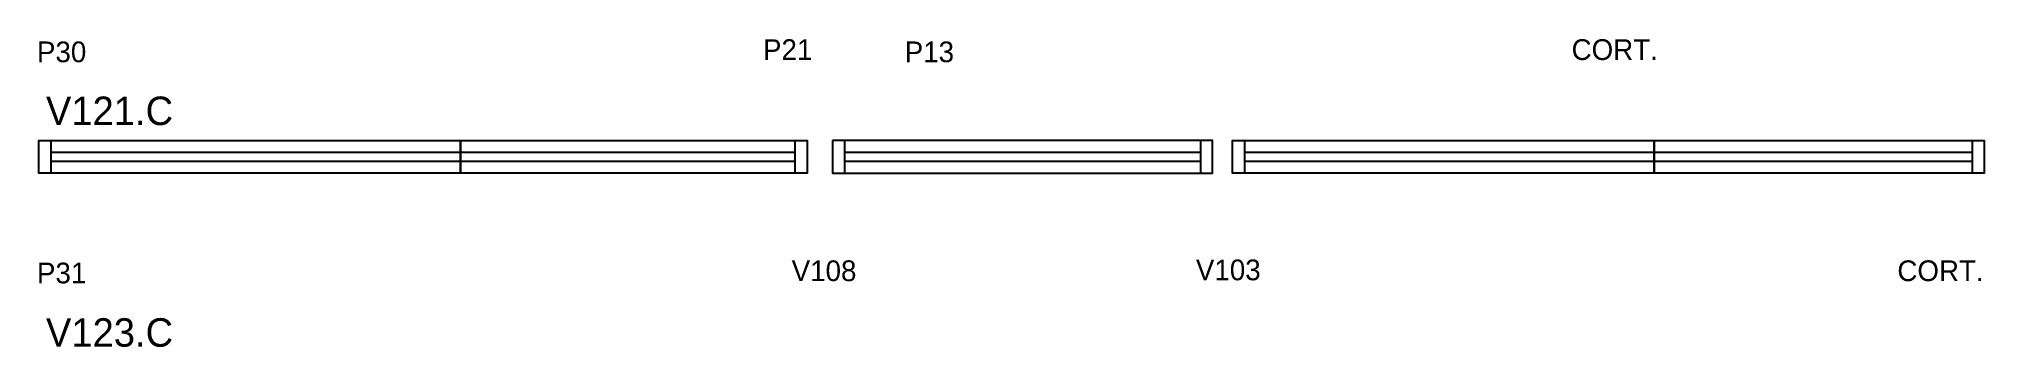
# Model space of a CAD drawing. Header units: metres. Extents: x 1673 to 2799, y 16531 to 16710.
import ezdxf

# ---------------------------------------------------------------- set-up
doc = ezdxf.new("R2010")
doc.units = ezdxf.units.M
for name, color, linetype in [('5', 7, 'Continuous'), ('NOMENCLATURA', 7, 'Continuous'), ('Painéis', 7, 'Continuous'), ('SARR_2.2x7', 7, 'Continuous')]:
    doc.layers.add(name, color=color, linetype=linetype)

msp = doc.modelspace()

# ---------------------------------------------------------------- linework, layer by layer
at = {"layer": 'Painéis', "color": 7, "lineweight": 25}
for points in [[(1917.2, 16631.7), (1673.2, 16631.7), (1673.2, 16650.7), (1917.2, 16650.7)], [(1917.2, 16650.7), (2117.7, 16650.7), (2117.7, 16631.7), (1917.2, 16631.7)], [(2607.8, 16631.7), (2363.8, 16631.7), (2363.8, 16650.7), (2607.8, 16650.7)], [(2607.8, 16650.7), (2798.8, 16650.7), (2798.8, 16631.7), (2607.8, 16631.7)]]:
    msp.add_lwpolyline(points, close=True, dxfattribs=at)
msp.add_lwpolyline([(2132.4, 16650.7), (2132.4, 16631.7), (2352.4, 16631.7), (2352.4, 16650.7), (2132.4, 16650.7)], dxfattribs=at)
at = {"layer": 'SARR_2.2x7', "color": 7, "lineweight": 25}
for p, q in [((1680.2, 16650.7), (1680.2, 16631.7)), ((2110.7, 16650.7), (2110.7, 16631.7)), ((2139.4, 16650.7), (2139.4, 16631.7)), ((2345.4, 16650.7), (2345.4, 16631.7)), ((2370.8, 16650.7), (2370.8, 16631.7)), ((2791.8, 16650.7), (2791.8, 16631.7)), ((1917.2, 16643.7), (1680.2, 16643.7)), ((1680.2, 16638.7), (1917.2, 16638.7)), ((2110.7, 16643.7), (1917.2, 16643.7)), ((1917.2, 16638.7), (2110.7, 16638.7)), ((2345.4, 16643.7), (2139.4, 16643.7)), ((2139.4, 16638.7), (2345.4, 16638.7)), ((2607.8, 16643.7), (2370.8, 16643.7)), ((2370.8, 16638.7), (2607.8, 16638.7)), ((2791.8, 16643.7), (2607.8, 16643.7)), ((2607.8, 16638.7), (2791.8, 16638.7))]:
    msp.add_line(p, q, dxfattribs=at)

# ---------------------------------------------------------------- texts
at = {"layer": '5', "color": 7, "lineweight": 25}
for s, p in [('P30', (1672.1, 16696)), ('P21', (2092.2, 16697.3)), ('P13', (2174.2, 16696)), ('CORT.', (2560.1, 16697.3)), ('P31', (1672.1, 16567.9)), ('V108', (2108.8, 16569.2)), ('V103', (2342.7, 16569.7)), ('CORT.', (2748.6, 16569.2))]:
    msp.add_text(s, height=12, dxfattribs=at).set_placement(p)
at = {"layer": 'NOMENCLATURA', "color": 7, "lineweight": 25}
for s, p in [('V121.C', (1677.3, 16659.6)), ('V123.C', (1677.3, 16531.2))]:
    msp.add_text(s, height=16.5, dxfattribs=at).set_placement(p)

doc.saveas('drawing.dxf')
